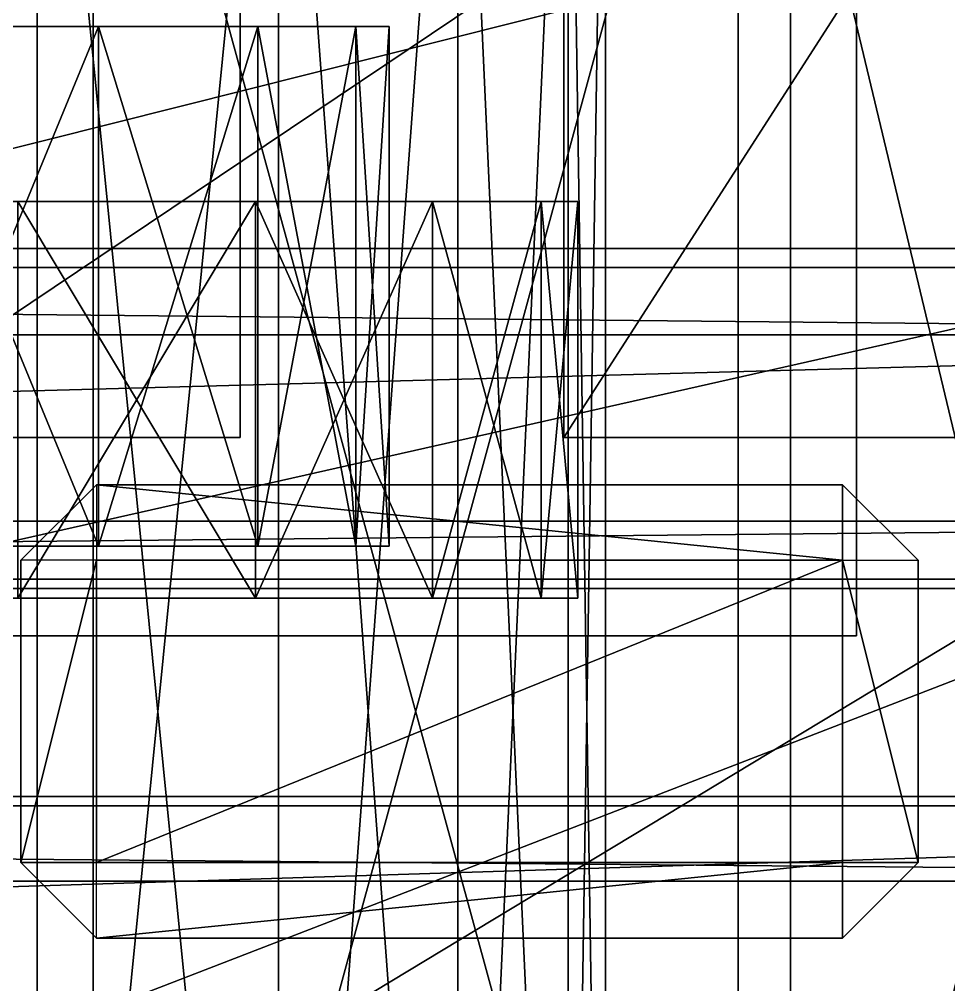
# Model space of a CAD drawing. Header units: millimetres. Extents: x -18 to 4450, y -985 to 970.
# Drawn here: x 878.3 to 976.8, y 676.1 to 778.3 of the extents above; entities that cross this region are included whole.
import ezdxf

# ---------------------------------------------------------------- set-up
doc = ezdxf.new("R2010")
doc.units = ezdxf.units.MM
for name, color, linetype in [('body__hood_closed_reference', 40, 'CONTINUOUS'), ('body__right_cowl_side_blend_surface', 40, 'CONTINUOUS'), ('body__right_front_fender', 40, 'CONTINUOUS'), ('body__right_front_fender_rolled_upper_crown', 50, 'CONTINUOUS'), ('body__right_front_fender_sloped_outer_skin', 40, 'CONTINUOUS'), ('body__right_front_outer_arch_rounded_skin_facet_2', 40, 'CONTINUOUS'), ('body__right_front_outer_arch_rounded_skin_facet_3', 40, 'CONTINUOUS'), ('body__right_front_wheel_arch_shadow', 250, 'CONTINUOUS'), ('body__right_hood_side_gap_shadow', 8, 'CONTINUOUS'), ('brake_system__front_right_sumitomo_disc_caliper_body', 9, 'CONTINUOUS'), ('brake_system__front_right_vented_disc_rotor', 9, 'CONTINUOUS'), ('mechanical_clearance__front_steering_lock_sweep_right', 7, 'CONTINUOUS'), ('running_gear__front_right_brake_backing_plate', 9, 'CONTINUOUS'), ('running_gear__front_right_mud_tire_outer_lug_14', 250, 'CONTINUOUS'), ('running_gear__front_right_mud_tire_outer_lug_4', 250, 'CONTINUOUS'), ('running_gear__front_right_steering_knuckle_arm', 9, 'CONTINUOUS'), ('running_gear__front_right_tire_rim', 9, 'CONTINUOUS'), ('running_gear__front_right_tire_tire', 250, 'CONTINUOUS')]:
    doc.layers.add(name, color=color, linetype=linetype)

msp = doc.modelspace()

# ---------------------------------------------------------------- linework, layer by layer
at = {"layer": 'body__hood_closed_reference'}
for points in [[(237.979993, 694.999993, 1222.980022), (237.979993, 694.999993, 1245.020032), (1142.019987, 694.999993, 1245.020032)], [(237.979993, 694.999993, 1222.980022), (1142.019987, 694.999993, 1245.020032), (1142.019987, 694.999993, 1222.980022)], [(237.979993, 694.999993, 1222.980022), (237.979993, 687.020004, 1215.000033), (1142.019987, 687.020004, 1215.000033)], [(237.979993, 694.999993, 1222.980022), (1142.019987, 687.020004, 1215.000033), (1142.019987, 694.999993, 1222.980022)], [(237.979993, 694.999993, 1245.020032), (237.979993, 687.020004, 1253.000021), (1142.019987, 687.020004, 1253.000021)], [(237.979993, 694.999993, 1245.020032), (1142.019987, 687.020004, 1253.000021), (1142.019987, 694.999993, 1245.020032)], [(237.979993, -687.020004, 1253.000021), (1142.019987, -687.020004, 1253.000021), (1142.019987, 687.020004, 1253.000021)], [(237.979993, -687.020004, 1253.000021), (1142.019987, 687.020004, 1253.000021), (237.979993, 687.020004, 1253.000021)], [(237.979993, -687.020004, 1215.000033), (237.979993, 687.020004, 1215.000033), (1142.019987, 687.020004, 1215.000033)], [(237.979993, -687.020004, 1215.000033), (1142.019987, 687.020004, 1215.000033), (1142.019987, -687.020004, 1215.000033)]]:
    msp.add_3dface(points, dxfattribs=at)
at = {"layer": 'body__right_cowl_side_blend_surface'}
for points in [[(959.999979, 660.000026, 1116.000056), (959.999979, 814.999998, 1116.000056), (1164.999962, 814.999998, 1213.999987)], [(959.999979, 660.000026, 1116.000056), (1164.999962, 814.999998, 1213.999987), (1164.999962, 660.000026, 1213.999987)], [(959.999979, 660.000026, 1340.000033), (1164.999962, 660.000026, 1409.999967), (1164.999962, 814.999998, 1409.999967)], [(959.999979, 660.000026, 1340.000033), (1164.999962, 814.999998, 1409.999967), (959.999979, 814.999998, 1340.000033)], [(959.999979, 660.000026, 1116.000056), (959.999979, 660.000026, 1340.000033), (959.999979, 814.999998, 1340.000033)], [(959.999979, 660.000026, 1116.000056), (959.999979, 814.999998, 1340.000033), (959.999979, 814.999998, 1116.000056)]]:
    msp.add_3dface(points, dxfattribs=at)
at = {"layer": 'body__right_front_fender'}
for points in [[(305.999994, 620.999992, 1019.999981), (1093.999982, 620.999992, 1019.999981), (1093.999982, 819.000006, 1019.999981)], [(305.999994, 620.999992, 1019.999981), (1093.999982, 819.000006, 1019.999981), (305.999994, 819.000006, 1019.999981)], [(305.999994, 620.999992, 759.99999), (305.999994, 819.000006, 759.99999), (1093.999982, 819.000006, 759.99999)], [(305.999994, 620.999992, 759.99999), (1093.999982, 819.000006, 759.99999), (1093.999982, 620.999992, 759.99999)]]:
    msp.add_3dface(points, dxfattribs=at)
at = {"layer": 'body__right_front_fender_rolled_upper_crown'}
for points in [[(155.000001, 560.000002, 1062.000036), (155.000001, 754.000008, 1062.000036), (1014.999986, 754.000008, 1238.000035)], [(155.000001, 560.000002, 1062.000036), (1014.999986, 754.000008, 1238.000035), (1014.999986, 560.000002, 1238.000035)], [(155.000001, 560.000002, 1110.000014), (1014.999986, 560.000002, 1268.000007), (1014.999986, 754.000008, 1268.000007)], [(155.000001, 560.000002, 1110.000014), (1014.999986, 754.000008, 1268.000007), (155.000001, 754.000008, 1110.000014)], [(155.000001, 754.000008, 1062.000036), (155.000001, 754.000008, 1110.000014), (1014.999986, 754.000008, 1268.000007)], [(155.000001, 754.000008, 1062.000036), (1014.999986, 754.000008, 1268.000007), (1014.999986, 754.000008, 1238.000035)]]:
    msp.add_3dface(points, dxfattribs=at)
at = {"layer": 'body__right_front_fender_sloped_outer_skin'}
for points in [[(118.000001, 646.000028, 705.99997), (118.000001, 846.000016, 705.99997), (1034.999967, 846.000016, 744.000018)], [(118.000001, 646.000028, 705.99997), (1034.999967, 846.000016, 744.000018), (1034.999967, 646.000028, 744.000018)], [(118.000001, 646.000028, 1047.999978), (1034.999967, 646.000028, 1241.999984), (1034.999967, 846.000016, 1241.999984)], [(118.000001, 646.000028, 1047.999978), (1034.999967, 846.000016, 1241.999984), (118.000001, 846.000016, 1047.999978)]]:
    msp.add_3dface(points, dxfattribs=at)
at = {"layer": 'body__right_front_outer_arch_rounded_skin_facet_2'}
for points in [[(935.997903, 734.000027, 699.999988), (935.997903, 846.000016, 699.999988), (1007.99787, 846.000016, 699.999988)], [(935.997903, 734.000027, 699.999988), (1007.99787, 846.000016, 699.999988), (1007.99787, 734.000027, 699.999988)], [(935.997903, 734.000027, 723.973632), (1007.99787, 734.000027, 723.973632), (1007.99787, 846.000016, 723.973632)], [(935.997903, 734.000027, 723.973632), (1007.99787, 846.000016, 723.973632), (935.997903, 846.000016, 723.973632)], [(935.997903, 734.000027, 699.999988), (935.997903, 734.000027, 723.973632), (935.997903, 846.000016, 723.973632)], [(935.997903, 734.000027, 699.999988), (935.997903, 846.000016, 723.973632), (935.997903, 846.000016, 699.999988)], [(1007.99787, 734.000027, 699.999988), (1007.99787, 734.000027, 723.973632), (935.997903, 734.000027, 723.973632)], [(1007.99787, 734.000027, 699.999988), (935.997903, 734.000027, 723.973632), (935.997903, 734.000027, 699.999988)]]:
    msp.add_3dface(points, dxfattribs=at)
at = {"layer": 'body__right_front_outer_arch_rounded_skin_facet_3'}
for points in [[(829.728365, 734.000027, 740.98593), (829.728365, 846.000016, 740.98593), (901.728332, 846.000016, 740.98593)], [(829.728365, 734.000027, 740.98593), (901.728332, 846.000016, 740.98593), (901.728332, 734.000027, 740.98593)], [(829.728365, 734.000027, 792.985916), (901.728332, 734.000027, 792.985916), (901.728332, 846.000016, 792.985916)], [(829.728365, 734.000027, 792.985916), (901.728332, 846.000016, 792.985916), (829.728365, 846.000016, 792.985916)], [(901.728332, 846.000016, 740.98593), (901.728332, 846.000016, 792.985916), (901.728332, 734.000027, 792.985916)], [(901.728332, 846.000016, 740.98593), (901.728332, 734.000027, 792.985916), (901.728332, 734.000027, 740.98593)], [(901.728332, 734.000027, 740.98593), (901.728332, 734.000027, 792.985916), (829.728365, 734.000027, 792.985916)], [(901.728332, 734.000027, 740.98593), (829.728365, 734.000027, 792.985916), (829.728365, 734.000027, 740.98593)]]:
    msp.add_3dface(points, dxfattribs=at)
at = {"layer": 'body__right_front_wheel_arch_shadow'}
for points in [[(372.13999, 751.999974, 752.139986), (372.13999, 751.999974, 1142.860055), (1097.859979, 751.999974, 1142.860055)], [(372.13999, 751.999974, 752.139986), (1097.859979, 751.999974, 1142.860055), (1097.859979, 751.999974, 752.139986)], [(372.13999, 751.999974, 752.139986), (372.13999, 744.859993, 745.000005), (1097.859979, 744.859993, 745.000005)], [(372.13999, 751.999974, 752.139986), (1097.859979, 744.859993, 745.000005), (1097.859979, 751.999974, 752.139986)], [(372.13999, 751.999974, 1142.860055), (372.13999, 744.859993, 1149.999976), (1097.859979, 744.859993, 1149.999976)], [(372.13999, 751.999974, 1142.860055), (1097.859979, 744.859993, 1149.999976), (1097.859979, 751.999974, 1142.860055)], [(372.13999, 725.139976, 1149.999976), (1097.859979, 725.139976, 1149.999976), (1097.859979, 744.859993, 1149.999976)], [(372.13999, 725.139976, 1149.999976), (1097.859979, 744.859993, 1149.999976), (372.13999, 744.859993, 1149.999976)], [(372.13999, 725.139976, 745.000005), (372.13999, 744.859993, 745.000005), (1097.859979, 744.859993, 745.000005)], [(372.13999, 725.139976, 745.000005), (1097.859979, 744.859993, 745.000005), (1097.859979, 725.139976, 745.000005)], [(372.13999, 717.999995, 752.139986), (372.13999, 725.139976, 745.000005), (1097.859979, 725.139976, 745.000005)], [(372.13999, 717.999995, 752.139986), (1097.859979, 725.139976, 745.000005), (1097.859979, 717.999995, 752.139986)], [(372.13999, 717.999995, 1142.860055), (372.13999, 725.139976, 1149.999976), (1097.859979, 725.139976, 1149.999976)], [(372.13999, 717.999995, 1142.860055), (1097.859979, 725.139976, 1149.999976), (1097.859979, 717.999995, 1142.860055)], [(372.13999, 717.999995, 752.139986), (1097.859979, 717.999995, 752.139986), (1097.859979, 717.999995, 1142.860055)], [(372.13999, 717.999995, 752.139986), (1097.859979, 717.999995, 1142.860055), (372.13999, 717.999995, 1142.860055)]]:
    msp.add_3dface(points, dxfattribs=at)
at = {"layer": 'body__right_hood_side_gap_shadow'}
for points in [[(419.999987, 695.99998, 1235.000014), (419.999987, 695.99998, 1258.999944), (1179.999948, 695.99998, 1258.999944)], [(419.999987, 695.99998, 1235.000014), (1179.999948, 695.99998, 1258.999944), (1179.999948, 695.99998, 1235.000014)], [(419.999987, 671.999991, 1258.999944), (1179.999948, 671.999991, 1258.999944), (1179.999948, 695.99998, 1258.999944)], [(419.999987, 671.999991, 1258.999944), (1179.999948, 695.99998, 1258.999944), (419.999987, 695.99998, 1258.999944)], [(419.999987, 671.999991, 1235.000014), (419.999987, 695.99998, 1235.000014), (1179.999948, 695.99998, 1235.000014)], [(419.999987, 671.999991, 1235.000014), (1179.999948, 695.99998, 1235.000014), (1179.999948, 671.999991, 1235.000014)]]:
    msp.add_3dface(points, dxfattribs=at)
at = {"layer": 'brake_system__front_right_sumitomo_disc_caliper_body'}
for points in [[(827.000022, 713, 702.000022), (967.000008, 713, 702.000022), (967.000008, 806.999981, 702.000022)], [(827.000022, 713, 702.000022), (967.000008, 806.999981, 702.000022), (827.000022, 806.999981, 702.000022)], [(827.000022, 713, 476.999998), (827.000022, 806.999981, 476.999998), (967.000008, 806.999981, 476.999998)], [(827.000022, 713, 476.999998), (967.000008, 806.999981, 476.999998), (967.000008, 713, 476.999998)], [(967.000008, 713, 476.999998), (967.000008, 806.999981, 476.999998), (967.000008, 806.999981, 702.000022)], [(967.000008, 713, 476.999998), (967.000008, 806.999981, 702.000022), (967.000008, 713, 702.000022)], [(827.000022, 713, 476.999998), (967.000008, 713, 476.999998), (967.000008, 713, 702.000022)], [(827.000022, 713, 476.999998), (967.000008, 713, 702.000022), (827.000022, 713, 702.000022)]]:
    msp.add_3dface(points, dxfattribs=at)
at = {"layer": 'brake_system__front_right_vented_disc_rotor'}
for points in [[(735.000014, 759.000003, 395.000011), (937.5, 759.000003, 395.000011), (933.609009, 759.000003, 434.50579)], [(735.000014, 759.000003, 395.000011), (933.609009, 759.000003, 434.50579), (922.085583, 759.000003, 472.49338)], [(735.000014, 759.000003, 395.000011), (922.085583, 759.000003, 472.49338), (903.372586, 759.000003, 507.502973)], [(735.000014, 759.000003, 395.000011), (903.372586, 759.000003, 507.502973), (878.189147, 759.000003, 538.189113)], [(735.000014, 759.000003, 395.000011), (878.189147, 759.000003, 251.810879), (903.372586, 759.000003, 282.497019)], [(735.000014, 759.000003, 395.000011), (903.372586, 759.000003, 282.497019), (922.085583, 759.000003, 317.506611)], [(735.000014, 759.000003, 395.000011), (922.085583, 759.000003, 317.506611), (933.609009, 759.000003, 355.494201)], [(735.000014, 759.000003, 395.000011), (933.609009, 759.000003, 355.494201), (937.5, 759.000003, 395.000011)], [(903.372586, 717.000008, 507.502973), (903.372586, 759.000003, 507.502973), (878.189147, 759.000003, 538.189113)], [(903.372586, 717.000008, 507.502973), (878.189147, 759.000003, 538.189113), (878.189147, 717.000008, 538.189113)], [(878.189147, 717.000008, 251.810879), (878.189147, 759.000003, 251.810879), (903.372586, 759.000003, 282.497019)], [(878.189147, 717.000008, 251.810879), (903.372586, 759.000003, 282.497019), (903.372586, 717.000008, 282.497019)], [(922.085583, 717.000008, 472.49338), (922.085583, 759.000003, 472.49338), (903.372586, 759.000003, 507.502973)], [(922.085583, 717.000008, 472.49338), (903.372586, 759.000003, 507.502973), (903.372586, 717.000008, 507.502973)], [(903.372586, 717.000008, 282.497019), (903.372586, 759.000003, 282.497019), (922.085583, 759.000003, 317.506611)], [(903.372586, 717.000008, 282.497019), (922.085583, 759.000003, 317.506611), (922.085583, 717.000008, 317.506611)], [(933.609009, 717.000008, 434.50579), (933.609009, 759.000003, 434.50579), (922.085583, 759.000003, 472.49338)], [(933.609009, 717.000008, 434.50579), (922.085583, 759.000003, 472.49338), (922.085583, 717.000008, 472.49338)], [(922.085583, 717.000008, 317.506611), (922.085583, 759.000003, 317.506611), (933.609009, 759.000003, 355.494201)], [(922.085583, 717.000008, 317.506611), (933.609009, 759.000003, 355.494201), (933.609009, 717.000008, 355.494201)], [(937.5, 717.000008, 395.000011), (937.5, 759.000003, 395.000011), (933.609009, 759.000003, 434.50579)], [(937.5, 717.000008, 395.000011), (933.609009, 759.000003, 434.50579), (933.609009, 717.000008, 434.50579)], [(933.609009, 717.000008, 355.494201), (933.609009, 759.000003, 355.494201), (937.5, 759.000003, 395.000011)], [(933.609009, 717.000008, 355.494201), (937.5, 759.000003, 395.000011), (937.5, 717.000008, 395.000011)], [(735.000014, 717.000008, 395.000011), (933.609009, 717.000008, 434.50579), (937.5, 717.000008, 395.000011)], [(735.000014, 717.000008, 395.000011), (922.085583, 717.000008, 472.49338), (933.609009, 717.000008, 434.50579)], [(735.000014, 717.000008, 395.000011), (903.372586, 717.000008, 507.502973), (922.085583, 717.000008, 472.49338)], [(735.000014, 717.000008, 395.000011), (878.189147, 717.000008, 538.189113), (903.372586, 717.000008, 507.502973)], [(735.000014, 717.000008, 395.000011), (903.372586, 717.000008, 282.497019), (878.189147, 717.000008, 251.810879)], [(735.000014, 717.000008, 395.000011), (922.085583, 717.000008, 317.506611), (903.372586, 717.000008, 282.497019)], [(735.000014, 717.000008, 395.000011), (933.609009, 717.000008, 355.494201), (922.085583, 717.000008, 317.506611)], [(735.000014, 717.000008, 395.000011), (937.5, 717.000008, 395.000011), (933.609009, 717.000008, 355.494201)]]:
    msp.add_3dface(points, dxfattribs=at)
at = {"layer": 'mechanical_clearance__front_steering_lock_sweep_right'}
for points in [[(763.000011, 583.000004, 750), (1167.000055, 583.000004, 750), (1167.000055, 827.000022, 750)], [(763.000011, 583.000004, 750), (1167.000055, 827.000022, 750), (763.000011, 827.000022, 750)], [(763.000011, 583.000004, 500), (763.000011, 827.000022, 500), (1167.000055, 827.000022, 500)], [(763.000011, 583.000004, 500), (1167.000055, 827.000022, 500), (1167.000055, 583.000004, 500)]]:
    msp.add_3dface(points, dxfattribs=at)
at = {"layer": 'running_gear__front_right_brake_backing_plate'}
for points in [[(735.000014, 777.499974, 395.000011), (917.500019, 777.499974, 395.000011), (913.993299, 777.499974, 430.603981)], [(735.000014, 777.499974, 395.000011), (913.993299, 777.499974, 430.603981), (903.608024, 777.499974, 464.839727)], [(735.000014, 777.499974, 395.000011), (903.608024, 777.499974, 464.839727), (886.743188, 777.499974, 496.391565)], [(735.000014, 777.499974, 395.000011), (886.743188, 777.499974, 496.391565), (864.046991, 777.499974, 524.047017)], [(735.000014, 777.499974, 395.000011), (864.046991, 777.499974, 265.953004), (886.743188, 777.499974, 293.608427)], [(735.000014, 777.499974, 395.000011), (886.743188, 777.499974, 293.608427), (903.608024, 777.499974, 325.160265)], [(735.000014, 777.499974, 395.000011), (903.608024, 777.499974, 325.160265), (913.993299, 777.499974, 359.396011)], [(735.000014, 777.499974, 395.000011), (913.993299, 777.499974, 359.396011), (917.500019, 777.499974, 395.000011)], [(886.743188, 722.500026, 496.391565), (886.743188, 777.499974, 496.391565), (864.046991, 777.499974, 524.047017)], [(886.743188, 722.500026, 496.391565), (864.046991, 777.499974, 524.047017), (864.046991, 722.500026, 524.047017)], [(864.046991, 722.500026, 265.953004), (864.046991, 777.499974, 265.953004), (886.743188, 777.499974, 293.608427)], [(864.046991, 722.500026, 265.953004), (886.743188, 777.499974, 293.608427), (886.743188, 722.500026, 293.608427)], [(903.608024, 722.500026, 464.839727), (903.608024, 777.499974, 464.839727), (886.743188, 777.499974, 496.391565)], [(903.608024, 722.500026, 464.839727), (886.743188, 777.499974, 496.391565), (886.743188, 722.500026, 496.391565)], [(886.743188, 722.500026, 293.608427), (886.743188, 777.499974, 293.608427), (903.608024, 777.499974, 325.160265)], [(886.743188, 722.500026, 293.608427), (903.608024, 777.499974, 325.160265), (903.608024, 722.500026, 325.160265)], [(913.993299, 722.500026, 430.603981), (913.993299, 777.499974, 430.603981), (903.608024, 777.499974, 464.839727)], [(913.993299, 722.500026, 430.603981), (903.608024, 777.499974, 464.839727), (903.608024, 722.500026, 464.839727)], [(903.608024, 722.500026, 325.160265), (903.608024, 777.499974, 325.160265), (913.993299, 777.499974, 359.396011)], [(903.608024, 722.500026, 325.160265), (913.993299, 777.499974, 359.396011), (913.993299, 722.500026, 359.396011)], [(917.500019, 722.500026, 395.000011), (917.500019, 777.499974, 395.000011), (913.993299, 777.499974, 430.603981)], [(917.500019, 722.500026, 395.000011), (913.993299, 777.499974, 430.603981), (913.993299, 722.500026, 430.603981)], [(913.993299, 722.500026, 359.396011), (913.993299, 777.499974, 359.396011), (917.500019, 777.499974, 395.000011)], [(913.993299, 722.500026, 359.396011), (917.500019, 777.499974, 395.000011), (917.500019, 722.500026, 395.000011)], [(735.000014, 722.500026, 395.000011), (913.993299, 722.500026, 430.603981), (917.500019, 722.500026, 395.000011)], [(735.000014, 722.500026, 395.000011), (903.608024, 722.500026, 464.839727), (913.993299, 722.500026, 430.603981)], [(735.000014, 722.500026, 395.000011), (886.743188, 722.500026, 496.391565), (903.608024, 722.500026, 464.839727)], [(735.000014, 722.500026, 395.000011), (864.046991, 722.500026, 524.047017), (886.743188, 722.500026, 496.391565)], [(735.000014, 722.500026, 395.000011), (886.743188, 722.500026, 293.608427), (864.046991, 722.500026, 265.953004)], [(735.000014, 722.500026, 395.000011), (903.608024, 722.500026, 325.160265), (886.743188, 722.500026, 293.608427)], [(735.000014, 722.500026, 395.000011), (913.993299, 722.500026, 359.396011), (903.608024, 722.500026, 325.160265)], [(735.000014, 722.500026, 395.000011), (917.500019, 722.500026, 395.000011), (913.993299, 722.500026, 359.396011)]]:
    msp.add_3dface(points, dxfattribs=at)
at = {"layer": 'running_gear__front_right_mud_tire_outer_lug_14'}
for points in [[(878.506303, 721.000016, 56.545176), (886.506259, 728.999972, 56.545176), (886.506259, 728.999972, 98.545179)], [(878.506303, 721.000016, 56.545176), (886.506259, 728.999972, 98.545179), (878.506303, 721.000016, 98.545179)], [(878.506303, 721.000016, 56.545176), (886.506259, 728.999972, 56.545176), (886.506259, 721.000016, 48.545174)], [(878.506303, 721.000016, 98.545179), (886.506259, 728.999972, 98.545179), (886.506259, 721.000016, 106.545173)], [(886.506259, 728.999972, 56.545176), (886.506259, 728.999972, 98.545179), (965.506315, 728.999972, 98.545179)], [(886.506259, 728.999972, 56.545176), (965.506315, 728.999972, 98.545179), (965.506315, 728.999972, 56.545176)], [(886.506259, 728.999972, 56.545176), (886.506259, 721.000016, 48.545174), (965.506315, 721.000016, 48.545174)], [(886.506259, 728.999972, 56.545176), (965.506315, 721.000016, 48.545174), (965.506315, 728.999972, 56.545176)], [(886.506259, 728.999972, 98.545179), (886.506259, 721.000016, 106.545173), (965.506315, 721.000016, 106.545173)], [(886.506259, 728.999972, 98.545179), (965.506315, 721.000016, 106.545173), (965.506315, 728.999972, 98.545179)], [(973.506272, 721.000016, 56.545176), (965.506315, 728.999972, 56.545176), (965.506315, 728.999972, 98.545179)], [(973.506272, 721.000016, 56.545176), (965.506315, 728.999972, 98.545179), (973.506272, 721.000016, 98.545179)], [(973.506272, 721.000016, 56.545176), (965.506315, 728.999972, 56.545176), (965.506315, 721.000016, 48.545174)], [(973.506272, 721.000016, 98.545179), (965.506315, 728.999972, 98.545179), (965.506315, 721.000016, 106.545173)], [(878.506303, 689.00001, 56.545176), (878.506303, 689.00001, 98.545179), (878.506303, 721.000016, 98.545179)], [(878.506303, 689.00001, 56.545176), (878.506303, 721.000016, 98.545179), (878.506303, 721.000016, 56.545176)], [(878.506303, 689.00001, 56.545176), (886.506259, 689.00001, 48.545174), (886.506259, 721.000016, 48.545174)], [(878.506303, 689.00001, 56.545176), (886.506259, 721.000016, 48.545174), (878.506303, 721.000016, 56.545176)], [(878.506303, 689.00001, 98.545179), (886.506259, 689.00001, 106.545173), (886.506259, 721.000016, 106.545173)], [(878.506303, 689.00001, 98.545179), (886.506259, 721.000016, 106.545173), (878.506303, 721.000016, 98.545179)], [(886.506259, 689.00001, 106.545173), (965.506315, 689.00001, 106.545173), (965.506315, 721.000016, 106.545173)], [(886.506259, 689.00001, 106.545173), (965.506315, 721.000016, 106.545173), (886.506259, 721.000016, 106.545173)], [(886.506259, 689.00001, 48.545174), (886.506259, 721.000016, 48.545174), (965.506315, 721.000016, 48.545174)], [(886.506259, 689.00001, 48.545174), (965.506315, 721.000016, 48.545174), (965.506315, 689.00001, 48.545174)], [(973.506272, 689.00001, 56.545176), (965.506315, 689.00001, 48.545174), (965.506315, 721.000016, 48.545174)], [(973.506272, 689.00001, 56.545176), (965.506315, 721.000016, 48.545174), (973.506272, 721.000016, 56.545176)], [(973.506272, 689.00001, 98.545179), (965.506315, 689.00001, 106.545173), (965.506315, 721.000016, 106.545173)], [(973.506272, 689.00001, 98.545179), (965.506315, 721.000016, 106.545173), (973.506272, 721.000016, 98.545179)], [(973.506272, 689.00001, 56.545176), (973.506272, 721.000016, 56.545176), (973.506272, 721.000016, 98.545179)], [(973.506272, 689.00001, 56.545176), (973.506272, 721.000016, 98.545179), (973.506272, 689.00001, 98.545179)], [(878.506303, 689.00001, 56.545176), (886.506259, 680.999994, 56.545176), (886.506259, 680.999994, 98.545179)], [(878.506303, 689.00001, 56.545176), (886.506259, 680.999994, 98.545179), (878.506303, 689.00001, 98.545179)], [(878.506303, 689.00001, 56.545176), (886.506259, 680.999994, 56.545176), (886.506259, 689.00001, 48.545174)], [(878.506303, 689.00001, 98.545179), (886.506259, 680.999994, 98.545179), (886.506259, 689.00001, 106.545173)], [(886.506259, 680.999994, 56.545176), (886.506259, 689.00001, 48.545174), (965.506315, 689.00001, 48.545174)], [(886.506259, 680.999994, 56.545176), (965.506315, 689.00001, 48.545174), (965.506315, 680.999994, 56.545176)], [(886.506259, 680.999994, 98.545179), (886.506259, 689.00001, 106.545173), (965.506315, 689.00001, 106.545173)], [(886.506259, 680.999994, 98.545179), (965.506315, 689.00001, 106.545173), (965.506315, 680.999994, 98.545179)], [(973.506272, 689.00001, 56.545176), (965.506315, 680.999994, 56.545176), (965.506315, 680.999994, 98.545179)], [(973.506272, 689.00001, 56.545176), (965.506315, 680.999994, 98.545179), (973.506272, 689.00001, 98.545179)], [(973.506272, 689.00001, 56.545176), (965.506315, 680.999994, 56.545176), (965.506315, 689.00001, 48.545174)], [(973.506272, 689.00001, 98.545179), (965.506315, 680.999994, 98.545179), (965.506315, 689.00001, 106.545173)], [(886.506259, 680.999994, 56.545176), (965.506315, 680.999994, 56.545176), (965.506315, 680.999994, 98.545179)], [(886.506259, 680.999994, 56.545176), (965.506315, 680.999994, 98.545179), (886.506259, 680.999994, 98.545179)]]:
    msp.add_3dface(points, dxfattribs=at)
at = {"layer": 'running_gear__front_right_mud_tire_outer_lug_4'}
for points in [[(878.506303, 721.000016, 749.454796), (886.506259, 728.999972, 749.454796), (886.506259, 728.999972, 791.454852)], [(878.506303, 721.000016, 749.454796), (886.506259, 728.999972, 791.454852), (878.506303, 721.000016, 791.454852)], [(878.506303, 721.000016, 749.454796), (886.506259, 728.999972, 749.454796), (886.506259, 721.000016, 741.45484)], [(878.506303, 721.000016, 791.454852), (886.506259, 728.999972, 791.454852), (886.506259, 721.000016, 799.454808)], [(886.506259, 728.999972, 749.454796), (886.506259, 728.999972, 791.454852), (965.506315, 728.999972, 791.454852)], [(886.506259, 728.999972, 749.454796), (965.506315, 728.999972, 791.454852), (965.506315, 728.999972, 749.454796)], [(886.506259, 728.999972, 749.454796), (886.506259, 721.000016, 741.45484), (965.506315, 721.000016, 741.45484)], [(886.506259, 728.999972, 749.454796), (965.506315, 721.000016, 741.45484), (965.506315, 728.999972, 749.454796)], [(886.506259, 728.999972, 791.454852), (886.506259, 721.000016, 799.454808), (965.506315, 721.000016, 799.454808)], [(886.506259, 728.999972, 791.454852), (965.506315, 721.000016, 799.454808), (965.506315, 728.999972, 791.454852)], [(973.506272, 721.000016, 749.454796), (965.506315, 728.999972, 749.454796), (965.506315, 728.999972, 791.454852)], [(973.506272, 721.000016, 749.454796), (965.506315, 728.999972, 791.454852), (973.506272, 721.000016, 791.454852)], [(973.506272, 721.000016, 749.454796), (965.506315, 728.999972, 749.454796), (965.506315, 721.000016, 741.45484)], [(973.506272, 721.000016, 791.454852), (965.506315, 728.999972, 791.454852), (965.506315, 721.000016, 799.454808)], [(878.506303, 689.00001, 749.454796), (878.506303, 689.00001, 791.454852), (878.506303, 721.000016, 791.454852)], [(878.506303, 689.00001, 749.454796), (878.506303, 721.000016, 791.454852), (878.506303, 721.000016, 749.454796)], [(878.506303, 689.00001, 749.454796), (886.506259, 689.00001, 741.45484), (886.506259, 721.000016, 741.45484)], [(878.506303, 689.00001, 749.454796), (886.506259, 721.000016, 741.45484), (878.506303, 721.000016, 749.454796)], [(878.506303, 689.00001, 791.454852), (886.506259, 689.00001, 799.454808), (886.506259, 721.000016, 799.454808)], [(878.506303, 689.00001, 791.454852), (886.506259, 721.000016, 799.454808), (878.506303, 721.000016, 791.454852)], [(886.506259, 689.00001, 799.454808), (965.506315, 689.00001, 799.454808), (965.506315, 721.000016, 799.454808)], [(886.506259, 689.00001, 799.454808), (965.506315, 721.000016, 799.454808), (886.506259, 721.000016, 799.454808)], [(886.506259, 689.00001, 741.45484), (886.506259, 721.000016, 741.45484), (965.506315, 721.000016, 741.45484)], [(886.506259, 689.00001, 741.45484), (965.506315, 721.000016, 741.45484), (965.506315, 689.00001, 741.45484)], [(973.506272, 689.00001, 749.454796), (965.506315, 689.00001, 741.45484), (965.506315, 721.000016, 741.45484)], [(973.506272, 689.00001, 749.454796), (965.506315, 721.000016, 741.45484), (973.506272, 721.000016, 749.454796)], [(973.506272, 689.00001, 791.454852), (965.506315, 689.00001, 799.454808), (965.506315, 721.000016, 799.454808)], [(973.506272, 689.00001, 791.454852), (965.506315, 721.000016, 799.454808), (973.506272, 721.000016, 791.454852)], [(973.506272, 689.00001, 749.454796), (973.506272, 721.000016, 749.454796), (973.506272, 721.000016, 791.454852)], [(973.506272, 689.00001, 749.454796), (973.506272, 721.000016, 791.454852), (973.506272, 689.00001, 791.454852)], [(878.506303, 689.00001, 749.454796), (886.506259, 680.999994, 749.454796), (886.506259, 680.999994, 791.454852)], [(878.506303, 689.00001, 749.454796), (886.506259, 680.999994, 791.454852), (878.506303, 689.00001, 791.454852)], [(878.506303, 689.00001, 749.454796), (886.506259, 680.999994, 749.454796), (886.506259, 689.00001, 741.45484)], [(878.506303, 689.00001, 791.454852), (886.506259, 680.999994, 791.454852), (886.506259, 689.00001, 799.454808)], [(886.506259, 680.999994, 749.454796), (886.506259, 689.00001, 741.45484), (965.506315, 689.00001, 741.45484)], [(886.506259, 680.999994, 749.454796), (965.506315, 689.00001, 741.45484), (965.506315, 680.999994, 749.454796)], [(886.506259, 680.999994, 791.454852), (886.506259, 689.00001, 799.454808), (965.506315, 689.00001, 799.454808)], [(886.506259, 680.999994, 791.454852), (965.506315, 689.00001, 799.454808), (965.506315, 680.999994, 791.454852)], [(973.506272, 689.00001, 749.454796), (965.506315, 680.999994, 749.454796), (965.506315, 680.999994, 791.454852)], [(973.506272, 689.00001, 749.454796), (965.506315, 680.999994, 791.454852), (973.506272, 689.00001, 791.454852)], [(973.506272, 689.00001, 749.454796), (965.506315, 680.999994, 749.454796), (965.506315, 689.00001, 741.45484)], [(973.506272, 689.00001, 791.454852), (965.506315, 680.999994, 791.454852), (965.506315, 689.00001, 799.454808)], [(886.506259, 680.999994, 749.454796), (965.506315, 680.999994, 749.454796), (965.506315, 680.999994, 791.454852)], [(886.506259, 680.999994, 749.454796), (965.506315, 680.999994, 791.454852), (886.506259, 680.999994, 791.454852)]]:
    msp.add_3dface(points, dxfattribs=at)
at = {"layer": 'running_gear__front_right_steering_knuckle_arm'}
for points in [[(855.000019, 718.999982, 474.999994), (855.000019, 718.999982, 535.000026), (1004.999995, 718.999982, 535.000026)], [(855.000019, 718.999982, 474.999994), (1004.999995, 718.999982, 535.000026), (1004.999995, 718.999982, 474.999994)], [(855.000019, 661.000013, 535.000026), (1004.999995, 661.000013, 535.000026), (1004.999995, 718.999982, 535.000026)], [(855.000019, 661.000013, 535.000026), (1004.999995, 718.999982, 535.000026), (855.000019, 718.999982, 535.000026)], [(855.000019, 661.000013, 474.999994), (855.000019, 718.999982, 474.999994), (1004.999995, 718.999982, 474.999994)], [(855.000019, 661.000013, 474.999994), (1004.999995, 718.999982, 474.999994), (1004.999995, 661.000013, 474.999994)]]:
    msp.add_3dface(points, dxfattribs=at)
at = {"layer": 'running_gear__front_right_tire_rim'}
for points in [[(880.239725, 575.999975, 540.239751), (880.239725, 833.999991, 540.239751), (849.11412, 833.999991, 565.783858)], [(880.239725, 575.999975, 540.239751), (849.11412, 833.999991, 565.783858), (849.11412, 575.999975, 565.783858)], [(849.11412, 575.999975, 224.216148), (849.11412, 833.999991, 224.216148), (880.239725, 833.999991, 249.76027)], [(849.11412, 575.999975, 224.216148), (880.239725, 833.999991, 249.76027), (880.239725, 575.999975, 249.76027)], [(905.783832, 575.999975, 509.114146), (905.783832, 833.999991, 509.114146), (880.239725, 833.999991, 540.239751)], [(905.783832, 575.999975, 509.114146), (880.239725, 833.999991, 540.239751), (880.239725, 575.999975, 540.239751)], [(880.239725, 575.999975, 249.76027), (880.239725, 833.999991, 249.76027), (905.783832, 833.999991, 280.885875)], [(880.239725, 575.999975, 249.76027), (905.783832, 833.999991, 280.885875), (905.783832, 575.999975, 280.885875)], [(924.764872, 575.999975, 473.603189), (924.764872, 833.999991, 473.603189), (905.783832, 833.999991, 509.114146)], [(924.764872, 575.999975, 473.603189), (905.783832, 833.999991, 509.114146), (905.783832, 575.999975, 509.114146)], [(905.783832, 575.999975, 280.885875), (905.783832, 833.999991, 280.885875), (924.764872, 833.999991, 316.396832)], [(905.783832, 575.999975, 280.885875), (924.764872, 833.999991, 316.396832), (924.764872, 575.999975, 316.396832)], [(936.453283, 575.999975, 435.071558), (936.453283, 833.999991, 435.071558), (924.764872, 833.999991, 473.603189)], [(936.453283, 575.999975, 435.071558), (924.764872, 833.999991, 473.603189), (924.764872, 575.999975, 473.603189)], [(924.764872, 575.999975, 316.396832), (924.764872, 833.999991, 316.396832), (936.453283, 833.999991, 354.928434)], [(924.764872, 575.999975, 316.396832), (936.453283, 833.999991, 354.928434), (936.453283, 575.999975, 354.928434)], [(940.400004, 575.999975, 395.000011), (940.400004, 833.999991, 395.000011), (936.453283, 833.999991, 435.071558)], [(940.400004, 575.999975, 395.000011), (936.453283, 833.999991, 435.071558), (936.453283, 575.999975, 435.071558)], [(936.453283, 575.999975, 354.928434), (936.453283, 833.999991, 354.928434), (940.400004, 833.999991, 395.000011)], [(936.453283, 575.999975, 354.928434), (940.400004, 833.999991, 395.000011), (940.400004, 575.999975, 395.000011)]]:
    msp.add_3dface(points, dxfattribs=at)
at = {"layer": 'running_gear__front_right_tire_tire'}
for points in [[(886.159956, 579.999983, 759.932399), (886.159956, 829.999983, 759.932399), (812.060654, 829.999983, 782.410204)], [(886.159956, 579.999983, 759.932399), (812.060654, 829.999983, 782.410204), (812.060654, 579.999983, 782.410204)], [(812.060654, 579.999983, 7.589814), (812.060654, 829.999983, 7.589814), (886.159956, 829.999983, 30.067585)], [(812.060654, 579.999983, 7.589814), (886.159956, 829.999983, 30.067585), (886.159956, 579.999983, 30.067585)], [(954.45025, 579.999983, 723.430514), (954.45025, 829.999983, 723.430514), (886.159956, 829.999983, 759.932399)], [(954.45025, 579.999983, 723.430514), (886.159956, 829.999983, 759.932399), (886.159956, 579.999983, 759.932399)], [(886.159956, 579.999983, 30.067585), (886.159956, 829.999983, 30.067585), (954.45025, 829.999983, 66.5695)], [(886.159956, 579.999983, 30.067585), (954.45025, 829.999983, 66.5695), (954.45025, 579.999983, 66.5695)], [(1014.307141, 579.999983, 674.307168), (1014.307141, 829.999983, 674.307168), (954.45025, 829.999983, 723.430514)], [(1014.307141, 579.999983, 674.307168), (954.45025, 829.999983, 723.430514), (954.45025, 579.999983, 723.430514)], [(954.45025, 579.999983, 66.5695), (954.45025, 829.999983, 66.5695), (1014.307141, 829.999983, 115.692824)], [(954.45025, 579.999983, 66.5695), (1014.307141, 829.999983, 115.692824), (1014.307141, 579.999983, 115.692824)]]:
    msp.add_3dface(points, dxfattribs=at)

doc.saveas('drawing.dxf')
